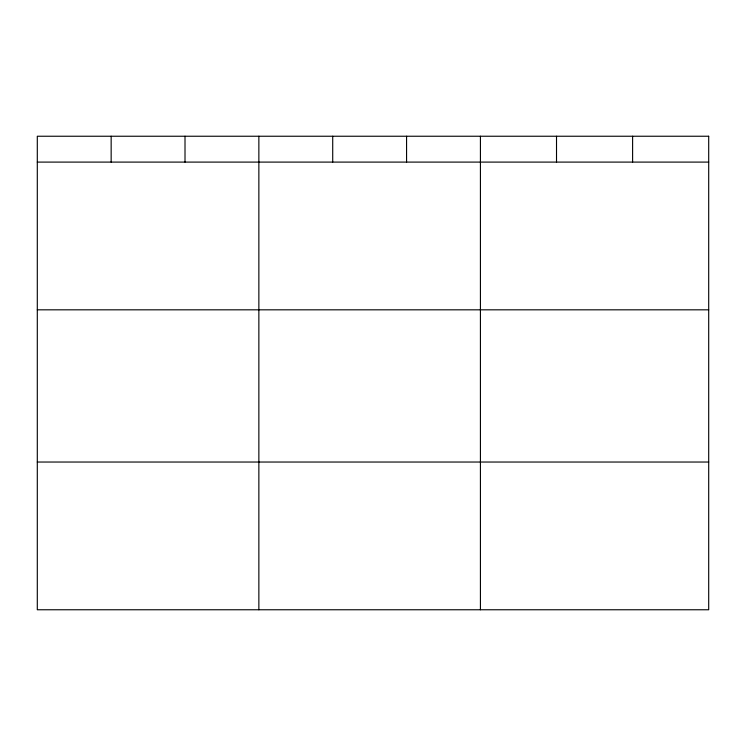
<?xml version="1.0" encoding="UTF-8"?>
<svg xmlns="http://www.w3.org/2000/svg" width="746" height="746" viewBox="0 0 746 746"><rect width="100%" height="100%" fill="white"/><g stroke="black" fill="none" stroke-linecap="round" stroke-linejoin="round"><path stroke-width="1.12" d="M37.3 162.096L708.7 162.096M37.3 309.823L708.7 309.823M37.3 462.035L708.7 462.035M632.608 136.238L632.608 162.096M556.516 136.238L556.516 162.096M480.424 136.238L480.424 609.762M406.57 136.238L406.57 162.096M332.716 136.238L332.716 162.096M258.862 136.238L258.862 609.762M185.008 136.238L185.008 162.096M111.154 136.238L111.154 162.096M708.7 136.238L37.3 136.238L37.3 609.762L708.7 609.762L708.7 136.238"/></g></svg>
